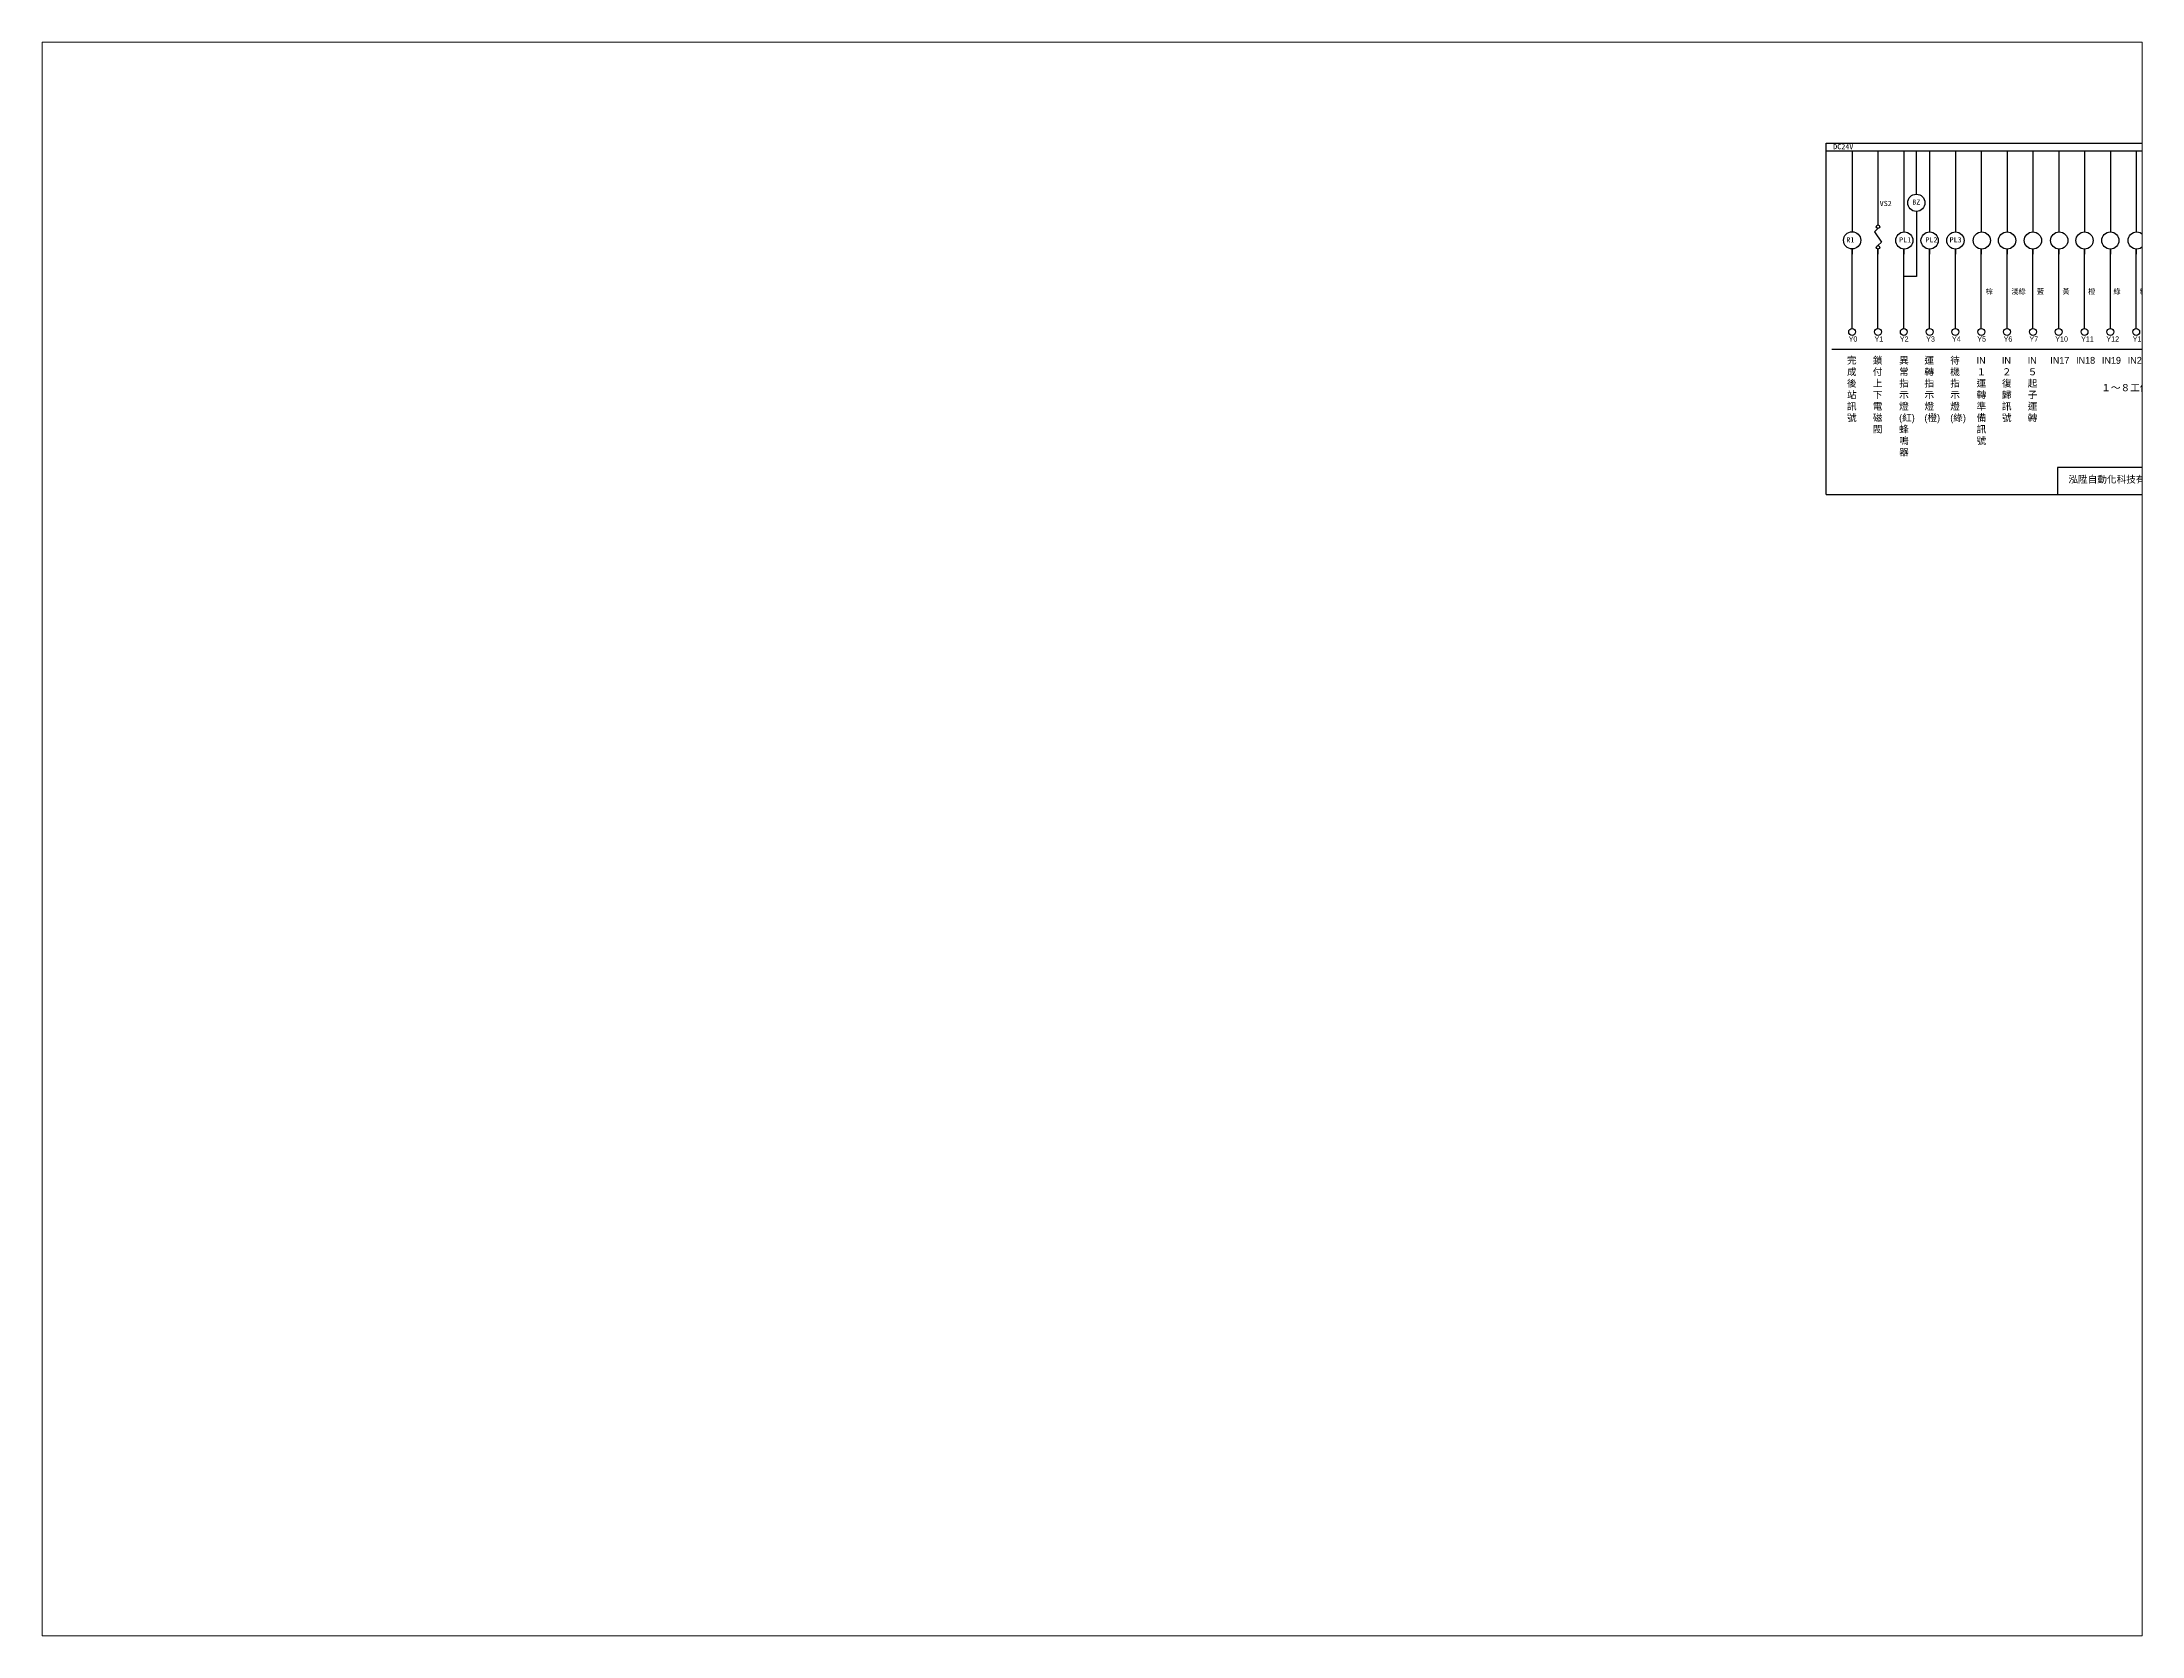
# Paper-space layout '配置1' of a CAD drawing. Extents: x 26 to 231, y 20 to 176.
# The model-space entities are those that its viewports show. They can reach past a viewport. Long polylines and large blocks are cut down to what shows.
import ezdxf

# ---------------------------------------------------------------- set-up
doc = ezdxf.new("R2010")
doc.units = 0
for name, color, linetype in [('DIM', 6, 'CONTINUOUS'), ('圖框層', 7, 'CONTINUOUS'), ('標尺寸層', 3, 'CONTINUOUS')]:
    doc.layers.add(name, color=color, linetype=linetype)
doc.styles.add('STYLE1', font='kaiu.ttf')
doc.styles.add('STYLE2', font='')
doc.styles.get('STYLE2').set_extended_font_data('PMingLiU')

msp = doc.modelspace()

# ---------------------------------------------------------------- linework, layer by layer
at = {"layer": 'DIM', "color": 6, "linetype": 'Continuous'}
for p, q in [((1038.3, 504.6), (1323.6, 504.6)), ((1052.9, 504.6), (1052.9, 457.6)), ((1067.9, 504.6), (1067.9, 463.5)), ((1082.9, 504.6), (1082.9, 457.5)), ((1090.2, 479.4), (1090.2, 504.6)), ((1097.9, 504.6), (1097.9, 457.5)), ((1112.9, 504.6), (1112.9, 457.5)), ((1127.9, 504.6), (1127.9, 457.5)), ((1142.9, 504.6), (1142.9, 457.5)), ((1157.9, 504.6), (1157.9, 457.5)), ((1172.9, 504.6), (1172.9, 457.5)), ((1187.9, 504.6), (1187.9, 457.5)), ((1197.5, 504.6), (1323.6, 504.6)), ((1202.9, 504.6), (1202.9, 457.5)), ((1217.9, 504.6), (1217.9, 457.5)), ((1052.9, 464.5), (1052.9, 461.5)), ((1067.9, 464.5), (1067.9, 461.5)), ((1090.2, 469.4), (1090.2, 431.6)), ((1067.9, 459.5), (1065.9, 457.5)), ((1065.9, 457.5), (1069.9, 451.5)), ((1069.9, 451.5), (1067.9, 449.5)), ((1052.9, 447.6), (1052.9, 444.6)), ((1052.9, 401.4), (1052.9, 447.5)), ((1067.9, 401.4), (1067.9, 447.5)), ((1067.9, 447.5), (1067.9, 444.5)), ((1082.9, 401.4), (1082.9, 447.5)), ((1082.9, 447.5), (1082.9, 444.5)), ((1097.9, 401.4), (1097.9, 447.5)), ((1097.9, 447.5), (1097.9, 444.5)), ((1112.9, 401.4), (1112.9, 447.5)), ((1112.9, 447.5), (1112.9, 444.5)), ((1127.9, 401.4), (1127.9, 447.5)), ((1127.9, 447.5), (1127.9, 444.5)), ((1142.9, 401.4), (1142.9, 447.5)), ((1142.9, 447.5), (1142.9, 444.5)), ((1157.9, 401.4), (1157.9, 447.5)), ((1157.9, 447.5), (1157.9, 444.5)), ((1172.9, 401.4), (1172.9, 447.5)), ((1172.9, 447.5), (1172.9, 444.5)), ((1187.9, 401.4), (1187.9, 447.5)), ((1187.9, 447.5), (1187.9, 444.5)), ((1202.9, 401.4), (1202.9, 447.5)), ((1202.9, 447.5), (1202.9, 444.5)), ((1217.9, 401.4), (1217.9, 447.5)), ((1217.9, 447.5), (1217.9, 444.5)), ((1090.2, 431.6), (1082.9, 431.6)), ((1041.1, 389.4), (1317.1, 389.4))]:
    msp.add_line(p, q, dxfattribs=at)
for centre, radius in [((1090.2, 474.4), 5), ((1052.9, 452.6), 5), ((1067.9, 460.5), 1), ((1083.2, 452.5), 5), ((1097.9, 452.5), 5), ((1112.9, 452.5), 5), ((1128.2, 452.5), 5), ((1142.9, 452.5), 5), ((1157.9, 452.5), 5), ((1173.2, 452.5), 5), ((1187.9, 452.5), 5), ((1202.9, 452.5), 5), ((1218.2, 452.5), 5), ((1067.9, 448.5), 1), ((1052.9, 399.4), 2), ((1067.9, 399.4), 2), ((1082.9, 399.4), 2), ((1097.9, 399.4), 2), ((1112.9, 399.4), 2), ((1127.9, 399.4), 2), ((1142.9, 399.4), 2), ((1157.9, 399.4), 2), ((1172.9, 399.4), 2), ((1187.9, 399.4), 2), ((1202.9, 399.4), 2), ((1217.9, 399.4), 2)]:
    msp.add_circle(centre, radius, dxfattribs=at)
at = {"layer": '圖框層', "color": 7}
for p, q in [((1037.8, 509.1), (1324.8, 509.1)), ((1037.8, 305.1), (1037.8, 509.1)), ((1172.1, 320.7), (1172.1, 305.1)), ((1245.5, 320.7), (1172.1, 320.7)), ((1037.8, 305.1), (1324.8, 305.1))]:
    msp.add_line(p, q, dxfattribs=at)

# ---------------------------------------------------------------- texts
at = {"layer": 'DIM', "color": 6, "linetype": 'Continuous', "style": 'STYLE1'}
msp.add_text('DC24V', height=3, dxfattribs=at).set_placement((1041.9, 505.5))
at = {"layer": 'DIM', "color": 163, "linetype": 'Continuous'}
for s, style, p in [('BZ', 'STYLE1', (1087.8, 473.3)), ('VS2', 'STYLE1', (1068.9, 472.5)), ('R1', 'STYLE1', (1049.5, 451.4)), ('PL1', 'STYLE1', (1080.2, 451.4)), ('PL2', 'STYLE1', (1095.5, 451.4)), ('PL3', 'STYLE1', (1109.5, 451.4)), ('棕', 'STYLE2', (1130.4, 421.4)), ('淺綠', 'STYLE2', (1145.4, 421.4)), ('藍', 'STYLE2', (1160.2, 421.4)), ('黃', 'STYLE2', (1175, 421.4)), ('橙', 'STYLE2', (1190, 421.4)), ('綠', 'STYLE2', (1204.7, 421.4)), ('粉', 'STYLE2', (1220, 421.4)), ('Y0', 'STYLE2', (1050.9, 393.8)), ('Y1', 'STYLE2', (1065.9, 393.8)), ('Y2', 'STYLE2', (1080.6, 393.8)), ('Y3', 'STYLE2', (1095.9, 393.8)), ('Y4', 'STYLE2', (1110.9, 393.8)), ('Y5', 'STYLE2', (1125.6, 393.8)), ('Y6', 'STYLE2', (1140.9, 393.8)), ('Y7', 'STYLE2', (1155.9, 393.8)), ('Y10', 'STYLE2', (1170.9, 393.8)), ('Y11', 'STYLE2', (1185.9, 393.8)), ('Y12', 'STYLE2', (1200.6, 393.8)), ('Y13', 'STYLE2', (1215.9, 393.8))]:
    msp.add_text(s, height=3, dxfattribs=dict(at, style=style)).set_placement(p)
at = {"layer": 'DIM', "color": 4, "linetype": 'Continuous', "style": 'STYLE1'}
msp.add_text('泓陞自動化科技有限公司', height=4, dxfattribs=at).set_placement((1178.5, 311.8))
at = {"layer": 'DIM', "color": 6, "linetype": 'Continuous', "char_height": 4, "attachment_point": 1, "style": 'STYLE2'}
for s, insert, width in [('完成後站訊號', (1049.9, 384.9), 9.21), ('鎖付上下電磁閥', (1064.9, 384.9), 7.854), ('異常指示燈(紅)蜂鳴器', (1080.2, 384.9), 8.657), ('運轉指示燈(橙)', (1094.9, 384.9), 6.976), ('待機指示燈(綠)', (1109.9, 384.9), 8.321), ('IN１運轉準備訊號', (1125.2, 384.9), 3.501), ('IN２復歸訊號', (1139.9, 384.9), 8.535), ('IN５起子運轉', (1154.9, 384.9), 6.68), ('IN17', (1168, 384.9), 3.501), ('IN18', (1183, 384.9), 3.501), ('IN19', (1198, 384.9), 3.501), ('IN20', (1213, 384.9), 3.501), ('１～８工件選擇', (1197.6, 369), 55.59)]:
    msp.add_mtext(s, dxfattribs=dict(at, insert=insert, width=width))

psp = doc.layouts.new('配置1')

# ---------------------------------------------------------------- viewports
at = {"layer": '標尺寸層'}
psp.add_viewport(center=(128.5, 97.5), size=(205.6, 156), view_center_point=(611.37, 104.98), view_height=925.5311, dxfattribs=at)

doc.saveas('drawing.dxf')
